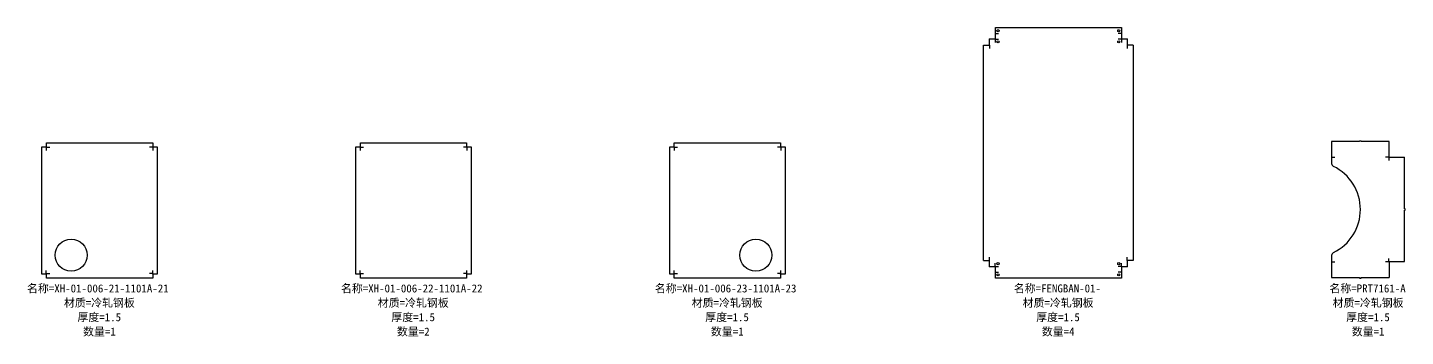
# Model space of a CAD drawing. Header units: millimetres. Extents: x -235 to 9947, y -22183 to 842.
# Drawn here: x 5644 to 9947, y -183 to 784 of the extents above; entities that cross this region are included whole.
import ezdxf

# ---------------------------------------------------------------- set-up
doc = ezdxf.new("R2010")
doc.units = ezdxf.units.MM
doc.layers.add('上折弯标线', color=6, linetype='Continuous')
doc.layers.add('零件信息', color=131, linetype='Continuous')
doc.styles.add('SLDTEXTSTYLE1', font='', dxfattribs={"bigfont": 'bigfont'})
doc.styles.get('SLDTEXTSTYLE1').set_extended_font_data('宋体')

msp = doc.modelspace()

# ---------------------------------------------------------------- linework, layer by layer
at = {"color": 7, "linetype": 'Continuous', "lineweight": 25}
for p, q in [((8666.7, 747), (8666.7, 783.7)), ((8666.7, 783.7), (9060.1, 783.7)), ((9060.1, 783.7), (9060.1, 747)), ((8647.4, 748.7), (8647.4, 728.6)), ((8647.4, 748.7), (8665.8, 748.7)), ((8665.8, 748.7), (8665.8, 747.1)), ((8665.8, 747.1), (8666.5, 747.1)), ((8666.5, 748.7), (8666.5, 747.1)), ((8666.5, 748.7), (8666.6, 748.7)), ((8666.6, 748.7), (8666.6, 747)), ((8666.6, 747), (8666.7, 747)), ((9060.1, 747), (9060.3, 747)), ((9060.3, 747), (9060.3, 748.7)), ((9060.3, 748.7), (9060.3, 748.7)), ((9060.3, 747.1), (9060.3, 748.7)), ((9060.3, 747.1), (9061, 747.1)), ((9061, 748.7), (9061, 747.1)), ((9061, 748.7), (9079.4, 748.7)), ((9079.4, 728.6), (9079.4, 748.7)), ((8629.9, 55.3), (8629.9, 728.4)), ((8629.9, 728.4), (8649.2, 728.4)), ((8649.2, 728.6), (8647.4, 728.6)), ((8649.2, 728.4), (8649.2, 728.6)), ((9079.4, 728.6), (9077.7, 728.6)), ((9077.7, 728.6), (9077.7, 728.4)), ((9096.9, 728.4), (9077.7, 728.4)), ((9096.9, 728.4), (9096.9, 55.3)), ((5688.4, 12.5), (5688.4, 410.5)), ((5688.4, 410.5), (5701.8, 410.5)), ((5701.8, 410.5), (5701.8, 408.9)), ((5701.8, 408.9), (5702.5, 408.9)), ((5702.5, 410.5), (5702.5, 408.9)), ((5702.5, 410.5), (5702.6, 410.5)), ((5702.6, 410.5), (5702.6, 408.8)), ((5702.6, 408.8), (5702.7, 408.8)), ((5702.7, 408.8), (5702.7, 423)), ((5702.7, 423), (6034.6, 423)), ((6034.6, 423), (6034.6, 408.8)), ((6034.6, 408.8), (6034.8, 408.8)), ((6034.8, 408.8), (6034.8, 410.5)), ((6034.8, 410.5), (6034.8, 410.5)), ((6034.8, 408.9), (6034.8, 410.5)), ((6034.8, 408.9), (6035.5, 408.9)), ((6035.5, 410.5), (6035.5, 408.9)), ((6035.5, 410.5), (6048.9, 410.5)), ((6048.9, 410.5), (6048.9, 12.5)), ((6668.9, 12.5), (6668.9, 410.5)), ((6668.9, 410.5), (6682.3, 410.5)), ((6682.3, 410.5), (6682.3, 408.9)), ((6682.3, 408.9), (6683, 408.9)), ((6683, 410.5), (6683, 408.9)), ((6683, 410.5), (6683.1, 410.5)), ((6683.1, 410.5), (6683.1, 408.8)), ((6683.1, 408.8), (6683.2, 408.8)), ((6683.2, 408.8), (6683.2, 423)), ((6683.2, 423), (7015.1, 423)), ((7015.1, 423), (7015.1, 408.8)), ((7015.1, 408.8), (7015.3, 408.8)), ((7015.3, 408.8), (7015.3, 410.5)), ((7015.3, 410.5), (7015.3, 410.5)), ((7015.3, 408.9), (7015.3, 410.5)), ((7015.3, 408.9), (7016, 408.9)), ((7016, 410.5), (7016, 408.9)), ((7016, 410.5), (7029.4, 410.5)), ((7029.4, 410.5), (7029.4, 12.5)), ((7649.4, 12.5), (7649.4, 410.5)), ((7649.4, 410.5), (7662.8, 410.5)), ((7662.8, 410.5), (7662.8, 408.9)), ((7662.8, 408.9), (7663.5, 408.9)), ((7663.5, 410.5), (7663.5, 408.9)), ((7663.5, 410.5), (7663.6, 410.5)), ((7663.6, 410.5), (7663.6, 408.8)), ((7663.6, 408.8), (7663.7, 408.8)), ((7663.7, 408.8), (7663.7, 423)), ((7663.7, 423), (7995.6, 423)), ((7995.6, 423), (7995.6, 408.8)), ((7995.6, 408.8), (7995.8, 408.8)), ((7995.8, 408.8), (7995.8, 410.5)), ((7995.8, 410.5), (7995.8, 410.5)), ((7995.8, 408.9), (7995.8, 410.5)), ((7995.8, 408.9), (7996.5, 408.9)), ((7996.5, 410.5), (7996.5, 408.9)), ((7996.5, 410.5), (8009.9, 410.5)), ((8009.9, 410.5), (8009.9, 12.5)), ((9716.9, 427), (9716.9, 358.4)), ((9804.4, 427), (9716.9, 427)), ((9804.4, 427), (9804.4, 429)), ((9804.4, 429), (9809.4, 429)), ((9809.4, 429), (9809.4, 427)), ((9896.9, 427), (9809.4, 427)), ((9896.9, 378.6), (9896.9, 427)), ((9895.2, 378.6), (9896.9, 378.6)), ((9895.3, 377.9), (9895.2, 378.6)), ((9895.3, 377.9), (9895.3, 377.7)), ((9895.8, 377.8), (9895.3, 377.7)), ((9896, 377.8), (9895.8, 377.8)), ((9896, 377.7), (9896, 377.8)), ((9896, 377.7), (9944.4, 377.7)), ((9944.4, 217), (9944.4, 377.7)), ((9946.4, 217), (9944.4, 217)), ((9946.4, 212), (9946.4, 217)), ((9944.4, 212), (9946.4, 212)), ((9944.4, 51.3), (9944.4, 212)), ((8629.9, 55.3), (8649.2, 55.3)), ((8647.4, 55.2), (8647.4, 35)), ((8647.4, 55.2), (8649.2, 55.2)), ((8649.2, 55.2), (8649.2, 55.3)), ((9096.9, 55.3), (9077.7, 55.3)), ((9077.7, 55.3), (9077.7, 55.2)), ((9077.7, 55.2), (9079.4, 55.2)), ((9079.4, 35), (9079.4, 55.2)), ((9716.9, 70.6), (9716.9, 2)), ((9895.2, 50.4), (9895.3, 51.1)), ((9895.2, 50.4), (9896.9, 50.4)), ((9895.3, 51.3), (9895.8, 51.2)), ((9895.3, 51.3), (9895.3, 51.1)), ((9895.8, 51.2), (9896, 51.2)), ((9896, 51.3), (9944.4, 51.3)), ((9896, 51.2), (9896, 51.3)), ((9896.9, 50.4), (9896.9, 2)), ((5701.8, 12.5), (5688.4, 12.5)), ((5702.5, 14.1), (5701.8, 14.1)), ((5701.8, 12.5), (5701.8, 14.1)), ((5702.5, 14.1), (5702.5, 12.5)), ((5702.5, 12.5), (5702.6, 12.5)), ((5702.7, 14.3), (5702.6, 14.3)), ((5702.6, 14.3), (5702.6, 12.5)), ((5702.7, 0), (5702.7, 14.3)), ((6034.6, 0), (5702.7, 0)), ((6034.8, 14.3), (6034.6, 14.3)), ((6034.6, 14.3), (6034.6, 0)), ((6034.8, 12.5), (6034.8, 14.3)), ((6035.5, 14.1), (6034.8, 14.1)), ((6034.8, 12.5), (6034.8, 14.1)), ((6034.8, 12.5), (6034.8, 12.5)), ((6035.5, 12.5), (6035.5, 14.1)), ((6048.9, 12.5), (6035.5, 12.5)), ((6682.3, 12.5), (6668.9, 12.5)), ((6683, 14.1), (6682.3, 14.1)), ((6682.3, 12.5), (6682.3, 14.1)), ((6683, 14.1), (6683, 12.5)), ((6683, 12.5), (6683.1, 12.5)), ((6683.2, 14.3), (6683.1, 14.3)), ((6683.1, 14.3), (6683.1, 12.5)), ((6683.2, 0), (6683.2, 14.3)), ((7015.1, 0), (6683.2, 0)), ((7015.3, 14.3), (7015.1, 14.3)), ((7015.1, 14.3), (7015.1, 0)), ((7015.3, 12.5), (7015.3, 14.3)), ((7016, 14.1), (7015.3, 14.1)), ((7015.3, 12.5), (7015.3, 14.1)), ((7015.3, 12.5), (7015.3, 12.5)), ((7016, 12.5), (7016, 14.1)), ((7029.4, 12.5), (7016, 12.5)), ((7662.8, 12.5), (7649.4, 12.5)), ((7663.5, 14.1), (7662.8, 14.1)), ((7662.8, 12.5), (7662.8, 14.1)), ((7663.5, 14.1), (7663.5, 12.5)), ((7663.5, 12.5), (7663.6, 12.5)), ((7663.7, 14.3), (7663.6, 14.3)), ((7663.6, 14.3), (7663.6, 12.5)), ((7663.7, 0), (7663.7, 14.3)), ((7995.6, 0), (7663.7, 0)), ((7995.8, 14.3), (7995.6, 14.3)), ((7995.6, 14.3), (7995.6, 0)), ((7995.8, 12.5), (7995.8, 14.3)), ((7996.5, 14.1), (7995.8, 14.1)), ((7995.8, 12.5), (7995.8, 14.1)), ((7995.8, 12.5), (7995.8, 12.5)), ((7996.5, 12.5), (7996.5, 14.1)), ((8009.9, 12.5), (7996.5, 12.5)), ((8665.8, 35), (8647.4, 35)), ((8666.5, 36.6), (8665.8, 36.6)), ((8665.8, 35), (8665.8, 36.6)), ((8666.5, 36.6), (8666.5, 35)), ((8666.5, 35), (8666.6, 35)), ((8666.7, 36.8), (8666.6, 36.8)), ((8666.6, 36.8), (8666.6, 35)), ((8666.7, 0), (8666.7, 36.8)), ((9060.1, 0), (8666.7, 0)), ((9060.3, 36.8), (9060.1, 36.8)), ((9060.1, 36.8), (9060.1, 0)), ((9060.3, 35), (9060.3, 36.8)), ((9061, 36.6), (9060.3, 36.6)), ((9060.3, 35), (9060.3, 36.6)), ((9060.3, 35), (9060.3, 35)), ((9061, 35), (9061, 36.6)), ((9079.4, 35), (9061, 35)), ((9716.9, 2), (9804.4, 2)), ((9804.4, 2), (9804.4, 0)), ((9804.4, 0), (9809.4, 0)), ((9809.4, 0), (9809.4, 2)), ((9809.4, 2), (9896.9, 2))]:
    msp.add_line(p, q, dxfattribs=at)
for centre, radius in [((8674.9, 773.7), 3.25), ((9051.9, 773.7), 3.25), ((8674.9, 738.7), 3.25), ((9051.9, 738.7), 3.25), ((5779.9, 71.5), 50), ((7918.4, 71.5), 50), ((8674.9, 45), 3.25), ((9051.9, 45), 3.25), ((8674.9, 10), 3.25), ((9051.9, 10), 3.25)]:
    msp.add_circle(centre, radius, dxfattribs=at)
for centre, radius, start, end in [((9726.9, 358.4), 10, 180, 244.0555), ((9656.9, 214.5), 150, 295.9445, 64.0555), ((9726.9, 70.6), 10, 115.9445, 180)]:
    msp.add_arc(centre, radius, start, end, dxfattribs=at)
at = {"layer": '上折弯标线'}
for p, q in [((8666.2, 747.1), (8666.2, 737.1)), ((8666.7, 765), (8676.7, 765)), ((8666.7, 747.5), (8676.7, 747.5)), ((9060.1, 765), (9050.1, 765)), ((9060.1, 747.5), (9050.1, 747.5)), ((9060.7, 747.1), (9060.7, 737.1)), ((8648.7, 728.4), (8648.7, 718.4)), ((9078.2, 728.4), (9078.2, 718.4)), ((5702.2, 408.9), (5702.2, 398.9)), ((5702.7, 409.3), (5712.7, 409.3)), ((6034.6, 409.3), (6024.6, 409.3)), ((6035.2, 408.9), (6035.2, 398.9)), ((6682.7, 408.9), (6682.7, 398.9)), ((6683.2, 409.3), (6693.2, 409.3)), ((7015.1, 409.3), (7005.1, 409.3)), ((7015.7, 408.9), (7015.7, 398.9)), ((7663.2, 408.9), (7663.2, 398.9)), ((7663.7, 409.3), (7673.7, 409.3)), ((7995.6, 409.3), (7985.6, 409.3)), ((7996.2, 408.9), (7996.2, 398.9)), ((9716.9, 378.3), (9726.9, 378.3)), ((9895.3, 378.3), (9885.3, 378.3)), ((9895.7, 377.8), (9895.7, 367.8)), ((8648.7, 55.3), (8648.7, 65.3)), ((8666.2, 36.6), (8666.2, 46.6)), ((9060.7, 36.6), (9060.7, 46.6)), ((9078.2, 55.3), (9078.2, 65.3)), ((9716.9, 50.8), (9726.9, 50.8)), ((9895.3, 50.8), (9885.3, 50.8)), ((9895.7, 51.2), (9895.7, 61.2)), ((5702.2, 14.1), (5702.2, 24.1)), ((5702.7, 13.8), (5712.7, 13.8)), ((6034.6, 13.8), (6024.6, 13.8)), ((6035.2, 14.1), (6035.2, 24.1)), ((6682.7, 14.1), (6682.7, 24.1)), ((6683.2, 13.8), (6693.2, 13.8)), ((7015.1, 13.8), (7005.1, 13.8)), ((7015.7, 14.1), (7015.7, 24.1)), ((7663.2, 14.1), (7663.2, 24.1)), ((7663.7, 13.8), (7673.7, 13.8)), ((7995.6, 13.8), (7985.6, 13.8)), ((7996.2, 14.1), (7996.2, 24.1)), ((8666.7, 36.3), (8676.7, 36.3)), ((8666.7, 18.8), (8676.7, 18.8)), ((9060.1, 36.3), (9050.1, 36.3)), ((9060.1, 18.8), (9050.1, 18.8))]:
    msp.add_line(p, q, dxfattribs=at)

# ---------------------------------------------------------------- texts
at = {"layer": '零件信息', "char_height": 25, "attachment_point": 2, "style": 'SLDTEXTSTYLE1'}
for s, insert in [('名称=XH-01-006-21-1101A-21', (5863.1, -20)), ('名称=XH-01-006-22-1101A-22', (6843.6, -20)), ('名称=XH-01-006-23-1101A-23', (7824.1, -20)), ('名称=FENGBAN-01-', (8860.3, -20)), ('名称=PRT7161-A', (9829.1, -20)), ('材质=冷轧钢板', (5867.9, -65)), ('材质=冷轧钢板', (6848.4, -65)), ('材质=冷轧钢板', (7828.9, -65)), ('材质=冷轧钢板', (8862.6, -65)), ('材质=冷轧钢板', (9830.9, -65)), ('厚度=1.5', (5867.5, -110)), ('厚度=1.5', (6848, -110)), ('厚度=1.5', (7828.5, -110)), ('厚度=1.5', (8862.3, -110)), ('厚度=1.5', (9830.5, -110)), ('数量=1', (5868, -155)), ('数量=2', (6848.5, -155)), ('数量=1', (7829, -155)), ('数量=4', (8862.8, -155)), ('数量=1', (9831, -155))]:
    msp.add_mtext(s, dxfattribs=dict(at, insert=insert))

doc.saveas('drawing.dxf')
